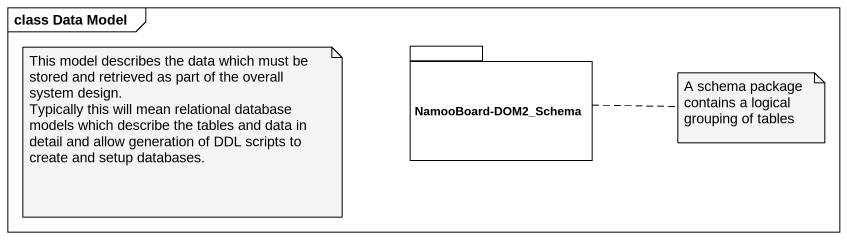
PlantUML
@startuml
mainframe class Data Model
package "NamooBoard-DOM2_Schema" as NamooBoard_DOM2_Schema {
}
note as N1
  This model describes the data which must be stored and retrieved as part of the overall system design.
  Typically this will mean relational database models which describe the tables and data in detail and allow generation of DDL scripts to create and setup databases.
end note
note right of NamooBoard_DOM2_Schema : A schema package contains a logical grouping of tables
@enduml
